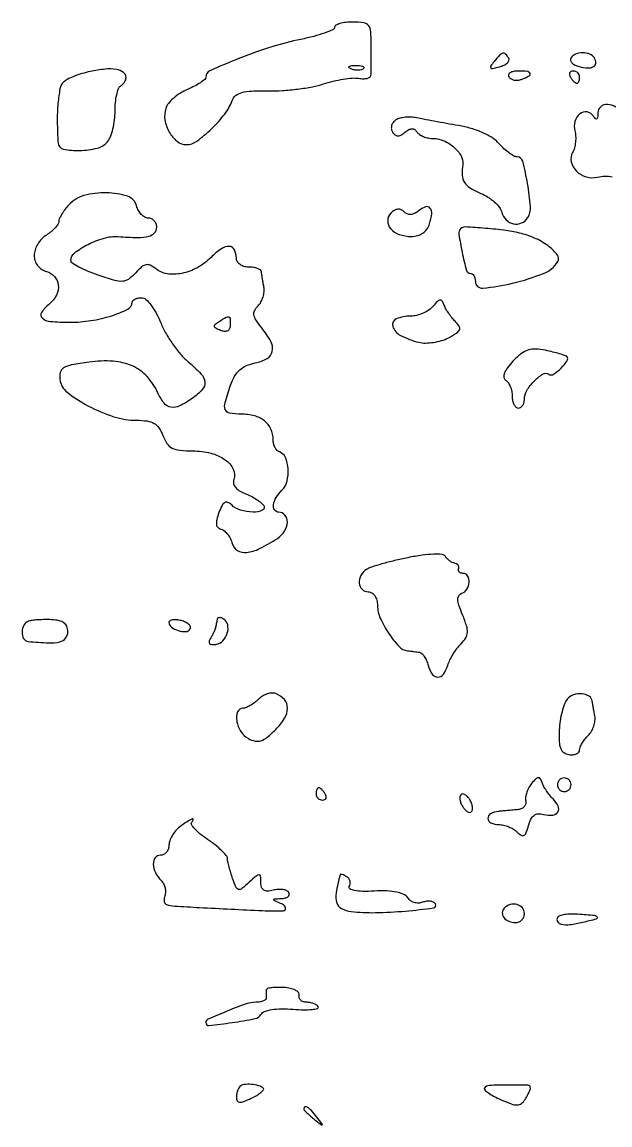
# Model space of a CAD drawing. Extents: x 0 to 5034, y 0 to 2560.
# Drawn here: x 2461 to 2557, y 2380 to 2560 of the extents above; entities that cross this region are included whole.
import ezdxf

# ---------------------------------------------------------------- set-up
doc = ezdxf.new("R2010")
doc.units = 0

msp = doc.modelspace()

# ---------------------------------------------------------------- linework, layer by layer
for points in [[(2512, 2559.138052, -0.29684), (2511.745816, 2558.747628, -0.018143), (2510.391671, 2558.206303, -0.02227), (2508.623303, 2557.660291, -0.01419), (2506.524836, 2557.176535, 0.026771), (2501.759902, 2555.951105, 0.018377), (2496.501062, 2554.079008, 0.009861), (2491.684358, 2552.051204, 0.2964), (2491, 2550.998176, -0.220301), (2490.831373, 2550.63403, -0.028486), (2490.128518, 2550.1036, -0.028903), (2489.169654, 2549.539535, -0.020317), (2488.033254, 2549.013774, 0.04154), (2486.854593, 2548.406532, 0.03894), (2485.765073, 2547.601075, 0.041381), (2484.913387, 2546.729118, 0.096193), (2484.477855, 2545.930227, 0.117781), (2484.338522, 2544.021018, 0.089025), (2485.040352, 2542.031999, 0.095954), (2486.325393, 2540.531242, 0.169433), (2487.848093, 2540, 0.158729), (2489.539268, 2540.550753, 0.034431), (2491.922259, 2542.551811, 0.036538), (2494.106216, 2544.990153, 0.080282), (2495.296849, 2547.184399, -0.141252), (2495.873453, 2547.996212, -0.102931), (2496.86703, 2548.497704, -0.056372), (2498.49549, 2548.743261, -0.014034), (2501.193442, 2548.767472, 0.020683), (2503.497374, 2548.818784, 0.015321), (2506.034119, 2549.058624, 0.015543), (2508.419074, 2549.433701, 0.033353), (2510.22058, 2549.900916, -0.020868), (2511.790604, 2550.350188, -0.019404), (2513.431031, 2550.679605, -0.01981), (2514.911503, 2550.857756, -0.059821), (2515.925132, 2550.817842, 0.035534), (2516.688486, 2550.750634, 0.056709), (2517.339663, 2550.813679, 0.077951), (2517.791036, 2550.986365, 0.252491), (2517.954552, 2551.25, 0.011713), (2517.972441, 2551.732001, 0.001026), (2517.98665, 2552.954688, 0.001346), (2517.99668, 2554.413337, 0.001046), (2518, 2556, 0.015744), (2517.923201, 2558.438365, 0.14616), (2517.5625, 2559.416667, 0.200505), (2516.775737, 2559.879267, 0.033956), (2515, 2560, 0.02718), (2513.850485, 2559.937467, 0.042798), (2512.88125, 2559.746803, 0.052681), (2512.199359, 2559.47045, 0.276889)], [(2538.065294, 2553.578674, 0.019963), (2537.483502, 2552.8178, 0.361312), (2537.506425, 2552.533834, 0.255353), (2537.829763, 2552.434951, 0.013137), (2538.931602, 2552.692364, 0.045875), (2539.675547, 2552.961789, 0.080158), (2540.215614, 2553.330573, 0.122195), (2540.473271, 2553.733869, 0.223332), (2540.429736, 2554.11369, 0.050084), (2539.915917, 2554.784477, 0.26591), (2539.490578, 2554.914775, 0.150095), (2538.990372, 2554.628048, 0.014904)], [(2550.570264, 2554.11369, 0.210953), (2550.517936, 2553.736258, 0.126776), (2550.750589, 2553.339411, 0.084555), (2551.253741, 2552.980486, 0.048825), (2551.953343, 2552.722452, 0.049836), (2553.352437, 2552.502135, 0.145802), (2554.292756, 2552.725246, 0.262658), (2554.639755, 2553.311337, 0.1446), (2554.413797, 2554.13948, 0.164245), (2553.664326, 2554.760113, 0.093462), (2552.494199, 2554.972644, 0.09309), (2551.322835, 2554.744505, 0.16118)], [(2516.729167, 2552.395833, -0.126455), (2516.402231, 2552.202593, -0.060344), (2515.916927, 2552.123424, -0.05415), (2515.359369, 2552.160852, -0.051402), (2514.8125, 2552.316886, -0.054073), (2514.395823, 2552.538436, -0.470617), (2514.37858, 2552.720685, -0.168741), (2514.670344, 2552.862007, -0.018894), (2515.416667, 2552.921053, -0.028489), (2516.112848, 2552.910055, -0.077125), (2516.592839, 2552.799335, -0.208169), (2516.77538, 2552.614691, -0.296942)], [(2472.157351, 2551.937222, 0.020733), (2470.802158, 2551.584915, 0.021344), (2469.494108, 2551.124445, 0.021667), (2468.39907, 2550.629523, 0.079563), (2467.784925, 2550.184925, 0.150208), (2467.213067, 2549.105566, 0.025324), (2466.886993, 2546.764397, 0.024326), (2466.769307, 2543.756663, 0.01541), (2466.910887, 2540.25, 0.335646), (2467.77924, 2539.2576, 0.058049), (2470.428895, 2539.022931, 0.054646), (2473.303572, 2539.418701, 0.159347), (2474.977555, 2540.472956, 0.083098), (2475.447966, 2541.281536, 0.030369), (2475.840907, 2542.550119, 0.029103), (2476.109929, 2544.016297, 0.030829), (2476.2, 2545.475742, -0.023664), (2476.26593, 2546.868012, -0.03055), (2476.464375, 2548.132078, -0.031445), (2476.751012, 2549.130134, -0.170289), (2477.1, 2549.561803, 0.059963), (2477.444262, 2549.836432, 0.050826), (2477.735625, 2550.199627, 0.053156), (2477.934087, 2550.591961, 0.090774), (2478, 2550.952028, 0.245574), (2477.570828, 2551.773145, 0.110575), (2476.411988, 2552.245846, 0.065769), (2474.566075, 2552.311774, 0.029316)], [(2540.473008, 2551.043674, 0.126981), (2540.809536, 2550.720854, 0.081026), (2541.321649, 2550.533742, 0.072258), (2541.926665, 2550.506898, 0.066719), (2542.532025, 2550.650663, 0.027681), (2543.769457, 2551.205874, 0.395517), (2543.917133, 2551.622791, 0.275668), (2543.476999, 2551.936989, 0.020503), (2541.940983, 2552, 0.045552), (2541.193244, 2551.931736, 0.099152), (2540.660421, 2551.719079, 0.177225), (2540.42542, 2551.405148, 0.214542)], [(2550.5, 2551, 0.029505), (2550.768994, 2550.617226, 0.035638), (2551.066025, 2550.29375, 0.038439), (2551.34829, 2550.065539, 0.151918), (2551.559017, 2550, 0.210953), (2551.727648, 2550.07446, 0.081139), (2551.870461, 2550.29375, 0.061769), (2551.967655, 2550.617151, 0.042167), (2552, 2551, 0.105053), (2551.918938, 2551.381556, 0.099167), (2551.688914, 2551.70625, 0.09642), (2551.345238, 2551.923877, 0.093332), (2550.940983, 2552, 0.108972), (2550.586039, 2551.921712, 0.182303), (2550.3746, 2551.70625, 0.161196), (2550.343488, 2551.3821, 0.082592)], [(2522.036655, 2544.022654, 0.088531), (2521.597465, 2543.629476, 0.09484), (2521.334215, 2543.117471, 0.099977), (2521.286499, 2542.567204, 0.110643), (2521.460912, 2542.063245, 0.078002), (2521.870828, 2541.585627, 0.170328), (2522.315027, 2541.414143, 0.137363), (2522.837809, 2541.543192, 0.044453), (2523.5, 2542, -0.04532), (2524.135473, 2542.436756, -0.122336), (2524.659782, 2542.580795, -0.162543), (2525.0976, 2542.446501, -0.09966), (2525.469989, 2542.048558, 0.110489), (2525.862799, 2541.646417, 0.050447), (2526.518817, 2541.308014, 0.046542), (2527.312586, 2541.077684, 0.047385), (2528.130446, 2541, -0.104868), (2529.848162, 2540.635727, -0.076177), (2531.498181, 2539.578103, -0.081636), (2532.653795, 2538.165945, -0.164914), (2532.930507, 2536.772439, 0.045672), (2532.860172, 2534.996399, 0.12803), (2533.232709, 2533.818728, 0.1185), (2534.153958, 2532.918521, 0.036328), (2535.904781, 2532.039441, -0.045159), (2537.053244, 2531.437216, -0.042161), (2538.103627, 2530.626234, -0.044963), (2538.911644, 2529.73984, -0.098702), (2539.311161, 2528.918121, 0.135826), (2540.015341, 2527.704561, 0.145384), (2541.226047, 2527.064571, 0.152947), (2542.542885, 2527.2047, 0.153096), (2543.54388, 2528.070999, 0.15911), (2543.982218, 2529.877856, 0.023929), (2543.509511, 2533.626926, 0.019857), (2542.71626, 2537.29494, 0.341996), (2541.806023, 2538, -0.127372), (2541.271999, 2538.138283, -0.031308), (2540.501888, 2538.631199, -0.03003), (2539.663111, 2539.326285, -0.026084), (2538.870979, 2540.148762, 0.072373), (2537.792789, 2541.078976, 0.036878), (2536.213649, 2541.928661, 0.0336), (2534.314779, 2542.627707, 0.029429), (2532.253684, 2543.103188, -0.001862), (2530.280782, 2543.445123, -0.001789), (2528.283858, 2543.806262, -0.001769), (2526.525363, 2544.137223, -0.006479), (2525.41477, 2544.365276, 0.043312), (2524.521462, 2544.481081, 0.035872), (2523.562292, 2544.452906, 0.037262), (2522.681453, 2544.296651, 0.076026)], [(2468.654988, 2530.171259, 0.02307), (2468.021505, 2529.402826, 0.025772), (2467.486153, 2528.606314, 0.026314), (2467.105262, 2527.888108, 0.109182), (2467, 2527.411806, -0.146936), (2466.867294, 2526.969976, -0.039735), (2466.4125, 2526.387591, -0.036644), (2465.765496, 2525.778631, -0.030913), (2465, 2525.232073, 0.06631), (2464.234913, 2524.599753, 0.051894), (2463.5875, 2523.73744, 0.053136), (2463.147271, 2522.787932, 0.082176), (2463, 2521.897907, 0.080222), (2463.141865, 2521.019391, 0.08369), (2463.552498, 2520.244299, 0.083993), (2464.192997, 2519.648783, 0.081593), (2465, 2519.289749, -0.148811), (2466.327479, 2518.473614, -0.158782), (2466.933087, 2517.077087, -0.138525), (2466.633123, 2515.438473, -0.105822), (2465.5, 2514, 0.066241), (2464.217199, 2512.611311, 0.378279), (2464.318407, 2511.693203, 0.165895), (2465.624209, 2511.12733, 0.020035), (2468.800635, 2511, 0.038463), (2472.269726, 2511.267258, 0.03875), (2475.648071, 2512.062682, 0.038544), (2478.296349, 2513.138128, 0.2815), (2478.992198, 2514.25, -0.190808), (2479.109111, 2514.53647, -0.086914), (2479.440712, 2514.779687, -0.067273), (2479.930361, 2514.944729, -0.047726), (2480.508097, 2515, -0.185356), (2481.195603, 2514.736066, -0.044345), (2482.04377, 2513.823906, -0.039661), (2482.894229, 2512.52908, -0.030324), (2483.618167, 2510.996276, 0.034134), (2484.442103, 2509.285583, 0.023076), (2485.598477, 2507.454329, 0.023295), (2486.886908, 2505.780289, 0.042212), (2488.11007, 2504.560836, -0.027788), (2490.21193, 2502.58276, -0.163807), (2490.841217, 2501.230086, -0.21826), (2490.434854, 2500.000027, -0.052782), (2488.777494, 2498.556704, -0.037641), (2486.730844, 2497.341633, -0.155996), (2485.327429, 2497.128062, -0.188852), (2484.221048, 2497.778964, -0.059615), (2483.206052, 2499.44711, 0.079527), (2481.425066, 2502.128779, 0.10122), (2479.020258, 2503.860431, 0.089652), (2475.893351, 2504.637236, 0.05038), (2471.970466, 2504.495938, 0.011654), (2469.089958, 2504.031127, 0.0888), (2467.810071, 2503.548747, 0.196838), (2467.260617, 2502.817704, 0.09968), (2467.19376, 2501.648427, 0.193429), (2468.393568, 2499.570914, 0.044411), (2471.857531, 2497.320368, 0.045146), (2476.017939, 2495.575232, 0.076886), (2479.736641, 2495, -0.034854), (2481.442598, 2494.880936, -0.098061), (2482.567214, 2494.489613, -0.113626), (2483.361479, 2493.739773, -0.056198), (2484, 2492.5, 0.058747), (2484.674412, 2491.206722, 0.125984), (2485.51287, 2490.468202, 0.094263), (2486.769839, 2490.101998, 0.023885), (2488.903821, 2490, -0.062867), (2491.814546, 2489.632571, -0.089886), (2494.174414, 2488.549062, -0.125624), (2495.497181, 2487.013656, -0.209906), (2495.576611, 2485.339048, 0.146984), (2495.528963, 2484.70093, 0.114705), (2495.830154, 2484.070607, 0.085649), (2496.476722, 2483.49692, 0.047922), (2497.421961, 2483.02967, -0.026629), (2498.382618, 2482.604617, -0.026186), (2499.298238, 2482.077724, -0.027131), (2500.049152, 2481.531621, -0.083743), (2500.461878, 2481.061683, -0.457057), (2500.224405, 2480.30431, -0.107955), (2498.739912, 2480.011931, -0.064812), (2496.661917, 2480.326102, -0.127154), (2495.230484, 2481.169516, 0.087264), (2494.618985, 2481.598098, 0.249763), (2494.117016, 2481.571828, 0.142272), (2493.657565, 2481.075017, 0.026239), (2493.15365, 2479.919516, 0.027745), (2492.792526, 2478.765582, 0.095728), (2492.748124, 2477.986708, 0.16585), (2492.997481, 2477.486731, 0.137246), (2493.520541, 2477.19644, -0.115472), (2494.047406, 2476.932906, -0.054935), (2494.576859, 2476.383946, -0.050255), (2495.029008, 2475.658129, -0.050273), (2495.327202, 2474.85678, 0.194033), (2496.168618, 2473.724501, 0.167817), (2497.623322, 2473.405494, 0.087157), (2499.791606, 2474.053801, 0.028645), (2502.689655, 2475.719602, 0.107207), (2503.847794, 2476.894444, 0.130017), (2504.312403, 2478.364791, 0.187986), (2503.925166, 2479.517231, 0.222307), (2502.893011, 2480, -0.252697), (2502.231649, 2480.357049, -0.18515), (2502.050674, 2481.187454, -0.100639), (2502.488973, 2482.380116, -0.05822), (2503.44032, 2483.583177, 0.137449), (2504.258005, 2485.037444, 0.077107), (2504.431656, 2487.072667, 0.082771), (2503.990882, 2488.922164, 0.215738), (2503.009908, 2489.830031, -0.131711), (2502.623388, 2490.085296, -0.067129), (2502.29666, 2490.572051, -0.05947), (2502.075103, 2491.201782, -0.054931), (2502, 2491.883333, 0.108503), (2501.629972, 2493.568414, 0.117749), (2500.592992, 2494.886118, 0.10223), (2498.93825, 2495.718128, 0.065628), (2496.8, 2496, -0.040534), (2494.895903, 2496.154614, -0.270429), (2494.191172, 2496.736573, -0.159689), (2494.150247, 2497.885607, -0.013583), (2495.058316, 2500.73744, -0.046551), (2495.716691, 2502.178831, -0.078447), (2496.548723, 2503.211798, -0.081297), (2497.635642, 2503.914497, -0.053622), (2499.058316, 2504.361663, 0.07842), (2501.028929, 2505.089751, 0.222467), (2501.86213, 2506.250565, 0.172082), (2501.60623, 2507.876828, 0.045972), (2500.12872, 2510.089365, -0.023986), (2499.204821, 2511.349371, -0.106173), (2498.871509, 2512.200692, -0.160563), (2498.985527, 2512.921957, -0.077708), (2499.542419, 2513.685276, 0.070886), (2500.009249, 2514.307247, 0.050298), (2500.350887, 2515.111224, 0.050401), (2500.52447, 2515.964964, 0.072288), (2500.49021, 2516.735128, -0.003242), (2500.355512, 2517.465821, -0.003193), (2500.229596, 2518.201881, -0.003138), (2500.12744, 2518.848186, -0.012207), (2500.076511, 2519.25, 0.220218), (2499.905789, 2519.537947, 0.063962), (2499.434975, 2519.779687, 0.051182), (2498.771432, 2519.945115, 0.035529), (2498, 2520, -0.070352), (2497.235643, 2520.108083, -0.086062), (2496.5875, 2520.423289, -0.100183), (2496.154167, 2520.891481, -0.137622), (2496, 2521.440983, 0.111479), (2495.685384, 2522.834548, 0.279824), (2494.848685, 2523.383949, 0.162842), (2493.541279, 2522.997331, 0.043785), (2491.860038, 2521.587311, -0.069896), (2489.628801, 2519.905737, -0.076977), (2487.091283, 2518.971936, -0.087506), (2484.677081, 2518.913018, -0.136477), (2482.790817, 2519.758643, 0.061926), (2481.952792, 2520.294646, 0.164556), (2481.256441, 2520.378009, 0.126985), (2480.535127, 2520.020941, 0.030748), (2479.575317, 2519.083224, -0.048633), (2478.431159, 2518.042604, -0.144882), (2477.447474, 2517.680081, -0.087461), (2476.135969, 2517.823801, -0.011193), (2473.423525, 2518.680758, -0.016742), (2471.728624, 2519.322359, -0.025014), (2470.299411, 2520.004616, -0.022435), (2469.227348, 2520.647614, -0.251532), (2469, 2521.070949, -0.232171), (2469.619596, 2522.333375, -0.047268), (2471.78643, 2523.703408, -0.047852), (2474.409238, 2524.731926, -0.086376), (2476.697846, 2524.974875, 0.012545), (2479.923515, 2524.841008, 0.063541), (2481.709302, 2525.039188, 0.147243), (2482.64038, 2525.584499, 0.189363), (2483, 2526.5, 0.091072), (2482.894823, 2527.072647, 0.095711), (2482.593635, 2527.559375, 0.099577), (2482.144422, 2527.885068, 0.10762), (2481.616631, 2528, -0.129214), (2481.048695, 2528.149263, -0.073972), (2480.485993, 2528.5875, -0.065681), (2480.013407, 2529.235306, -0.060903), (2479.710251, 2530, 0.256428), (2478.229615, 2531.564649, 0.073997), (2474.828019, 2532.124824, 0.068838), (2471.113379, 2531.669494, 0.144954)], [(2521.223794, 2528.823794, 0.191846), (2520.690725, 2527.584831, 0.188148), (2521.149885, 2526.306037, 0.129829), (2522.579033, 2525.336857, 0.084626), (2524.555057, 2525, 0.068246), (2525.569904, 2525.139166, 0.084581), (2526.430846, 2525.545872, 0.086913), (2527.091524, 2526.204012, 0.076801), (2527.523918, 2527.075361, 0.048255), (2527.875409, 2528.717229, 0.210963), (2527.587508, 2529.643445, 0.314651), (2526.835929, 2529.83049, 0.081921), (2525.700372, 2529.166294, -0.057589), (2525.0584, 2528.747825, -0.100685), (2524.447616, 2528.584081, -0.116445), (2523.883442, 2528.681279, -0.09603), (2523.376206, 2529.023794, 0.093164), (2522.880467, 2529.362661, 0.127298), (2522.348781, 2529.448781, 0.112084), (2521.791919, 2529.26678, 0.061646)], [(2532.612771, 2526.280566, 0.237017), (2532.314742, 2525.373264, 0.013669), (2532.841082, 2522.403408, 0.012288), (2533.523225, 2519.454424, 0.342219), (2534.109406, 2519, -0.147246), (2534.449035, 2518.897765, -0.099036), (2534.738388, 2518.61025, -0.082752), (2534.933454, 2518.180423, -0.065318), (2535, 2517.673193, 0.442485), (2536.22253, 2516.562233, 0.034938), (2541.079477, 2517.372979, 0.03494), (2546.121675, 2518.960934, 0.161962), (2548.43394, 2520.893113, 0.307107), (2548.388912, 2521.955618, 0.068588), (2547.05, 2523.322001, 0.054819), (2544.935148, 2524.615902, 0.048386), (2542.5, 2525.485086, 0.028374), (2539.974114, 2525.969314, 0.013099), (2536.646093, 2526.325024, 0.006062), (2533.32106, 2526.552006, 0.214191)], [(2528.091004, 2513.609653, -0.071342), (2527.409956, 2512.993233, -0.044602), (2526.466459, 2512.472836, -0.043913), (2525.422325, 2512.118541, -0.059911), (2524.436572, 2512, 0.097541), (2522.084381, 2511.536724, 0.390575), (2521.516816, 2510.322178, 0.203118), (2522.801675, 2508.822314, 0.055378), (2525.793978, 2507.726551, 0.063028), (2526.853915, 2507.604659, 0.035251), (2528.149531, 2507.710964, 0.034571), (2529.464791, 2508.00709, 0.047037), (2530.59155, 2508.463119, 0.020573), (2531.92929, 2509.228558, 0.155199), (2532.393837, 2509.777858, 0.24455), (2532.34431, 2510.35483, 0.055076), (2531.708286, 2511.148857, -0.027413), (2531.144504, 2511.778097, -0.020995), (2530.597434, 2512.522477, -0.021409), (2530.143414, 2513.264678, -0.046141), (2529.874163, 2513.87751, 0.067002), (2529.585505, 2514.466698, 0.290408), (2529.245541, 2514.616957, 0.16149), (2528.800314, 2514.39118, 0.022139)], [(2495, 2510.531385, -0.093544), (2494.891612, 2509.957113, -0.176772), (2494.583846, 2509.608341, -0.15226), (2494.084741, 2509.509427, -0.065056), (2493.416154, 2509.670548, -0.027745), (2492.631939, 2510.02253, -0.234956), (2492.410219, 2510.325417, -0.265879), (2492.531281, 2510.657711, -0.034191), (2493.166154, 2511.123851, -0.009729), (2494.35408, 2511.844864, -0.212762), (2494.749122, 2511.88721, -0.305384), (2494.960455, 2511.617998, -0.01819)], [(2541.13117, 2504.639624, 0.026806), (2540.220685, 2503.559951, 0.068889), (2539.723778, 2502.670412, 0.122501), (2539.637256, 2501.998592, 0.229275), (2539.924795, 2501.546479, -0.105533), (2540.336954, 2501.1517, -0.051362), (2540.684158, 2500.507003, -0.047716), (2540.920296, 2499.732733, -0.050207), (2541, 2498.940983, 0.049547), (2541.073784, 2498.198222, 0.069539), (2541.29375, 2497.570164, 0.089706), (2541.618213, 2497.147465, 0.186414), (2542, 2497, 0.141492), (2542.381339, 2497.110117, 0.099788), (2542.70625, 2497.419643, 0.084734), (2542.925111, 2497.882535, 0.068255), (2543, 2498.428571, -0.134697), (2543.387137, 2499.839568, -0.05867), (2544.577181, 2501.396031, -0.061713), (2545.973884, 2502.51985, -0.284271), (2546.967313, 2502.520202, 0.291182), (2547.766143, 2502.530684, 0.0498), (2549.004438, 2503.530685, 0.05268), (2549.978487, 2504.718885, 0.368244), (2549.892501, 2505.40735, 0.106104), (2549.600431, 2505.578266, 0.008042), (2548.721232, 2505.852122, 0.010793), (2547.650773, 2506.141807, 0.008001), (2546.456375, 2506.417312, 0.041769), (2544.814474, 2506.627309, 0.091734), (2543.565187, 2506.45223, 0.08785), (2542.427742, 2505.834612, 0.035994)], [(2524, 2472.569277, 0.00841), (2521.802576, 2472.082165, 0.010022), (2519.748437, 2471.546679, 0.008928), (2518.039716, 2471.031354, 0.062205), (2517.25, 2470.66437, 0.127196), (2516.320905, 2469.683901, 0.144388), (2516.040776, 2468.423353, 0.182125), (2516.503138, 2467.410975, 0.198049), (2517.5, 2467, -0.136164), (2518.099215, 2466.833735, -0.109094), (2518.587076, 2466.371294, -0.088213), (2518.907767, 2465.65094, -0.058314), (2519.022236, 2464.75, 0.103234), (2519.466575, 2462.721306, 0.041778), (2520.843092, 2460.230511, 0.04019), (2522.534502, 2458.089917, 0.177853), (2523.942877, 2457.375, -0.001564), (2524.411976, 2457.318043, -0.001043), (2524.94896, 2457.25, -0.00105), (2525.46947, 2457.181829, -0.002061), (2525.883369, 2457.125, -0.161415), (2526.259244, 2456.938474, -0.051406), (2526.660882, 2456.449219, -0.045174), (2527.024486, 2455.774627, -0.03709), (2527.289749, 2455, 0.082089), (2527.931363, 2453.561664, 0.251497), (2528.840428, 2453.071371, 0.242849), (2529.777832, 2453.553013, 0.078249), (2530.498121, 2454.99408, -0.038318), (2530.851813, 2455.869608, -0.022711), (2531.397831, 2456.855126, -0.022645), (2532.035758, 2457.794343, -0.035885), (2532.672216, 2458.529359, 0.057302), (2533.427915, 2459.48142, 0.127172), (2533.702733, 2460.359084, 0.090776), (2533.559511, 2461.449591, 0.020266), (2532.909115, 2463.219415, -0.016685), (2532.313302, 2464.805543, -0.07411), (2532.137459, 2465.78288, -0.155527), (2532.311735, 2466.392344, -0.167014), (2532.802408, 2466.767469, 0.178375), (2533.616726, 2467.418986, 0.121067), (2533.973538, 2468.564296, 0.149604), (2533.728364, 2469.584012, 0.265442), (2533, 2470, -0.077096), (2532.636664, 2470.056358, -0.119977), (2532.367188, 2470.220313, -0.144529), (2532.234221, 2470.464677, -0.134046), (2532.25, 2470.75, 0.117331), (2532.276394, 2471.048625, 0.116475), (2532.165655, 2471.328036, 0.107446), (2531.931874, 2471.544728, 0.08777), (2531.611803, 2471.66459, -0.071957), (2531.227147, 2471.795012, -0.040122), (2530.804797, 2472.054401, -0.039054), (2530.411351, 2472.391917, -0.050659), (2530.111803, 2472.76048, 0.22808), (2529.559826, 2473.092157, 0.030975), (2528.174003, 2473.134655, 0.028053), (2526.30881, 2472.971286, 0.014469)], [(2492.875, 2462.559017, 0.003419), (2492.817158, 2462.291773, 0.001585), (2492.745502, 2461.943899, 0.00157), (2492.672535, 2461.577992, 0.002187), (2492.609687, 2461.25, -0.045462), (2492.505713, 2460.882627, -0.016134), (2492.293378, 2460.378912, -0.015859), (2492.023301, 2459.837769, -0.018005), (2491.729924, 2459.337785, 0.084095), (2491.530731, 2458.865131, 0.261938), (2491.623249, 2458.544975, 0.186544), (2491.992419, 2458.385282, 0.04632), (2492.662108, 2458.420913, 0.16677), (2493.79363, 2459.00458, 0.118224), (2494.520128, 2460.248173, 0.127306), (2494.574995, 2461.615326, 0.203773), (2493.910933, 2462.555046, 0.049592), (2493.552893, 2462.729979, 0.088111), (2493.230868, 2462.788445, 0.134048), (2492.996545, 2462.725439, 0.208345)], [(2462.087565, 2462.195855, 0.189999), (2461.330036, 2461.561322, 0.118409), (2461.025745, 2460.427883, 0.133494), (2461.282558, 2459.373226, 0.246534), (2462, 2458.9, 0.013323), (2465.357478, 2458.654383, 0.070695), (2467.186922, 2458.828288, 0.16495), (2468.132324, 2459.424812, 0.171903), (2468.5, 2460.462639, 0.094372), (2468.337502, 2461.315912, 0.139692), (2467.87701, 2461.916705, 0.107386), (2467.065238, 2462.284389, 0.041923), (2465.837565, 2462.441827, 0.0137), (2464.738483, 2462.459799, 0.013614), (2463.637749, 2462.41765, 0.013581), (2462.678685, 2462.328528, 0.050526)], [(2485, 2462.013369, 0.234528), (2485.385032, 2461.237654, 0.086621), (2486.500246, 2460.661976, 0.087903), (2487.731569, 2460.503046, 0.247429), (2488.456728, 2460.929984, 0.228144), (2488.494865, 2461.291986, 0.120306), (2488.240331, 2461.677866, 0.078506), (2487.712859, 2462.032212, 0.044796), (2486.988753, 2462.29269, 0.036115), (2486.226527, 2462.434212, 0.062812), (2485.584196, 2462.425169, 0.095176), (2485.15358, 2462.278, 0.269156)], [(2499.600367, 2449.45751, -0.03304), (2498.963579, 2448.899744, -0.032625), (2498.256269, 2448.428144, -0.034429), (2497.583586, 2448.099872, -0.096592), (2497.071429, 2448, 0.31019), (2496.193462, 2447.39734, 0.136358), (2496.050616, 2445.923745, 0.09616), (2496.720824, 2444.175814, 0.131126), (2497.947473, 2443.028111, 0.07308), (2499.050855, 2442.630967, 0.1304), (2500.007367, 2442.688178, 0.092204), (2501.029904, 2443.250735, 0.024641), (2502.412187, 2444.503096, 0.059852), (2503.859144, 2446.345184, 0.135715), (2504.338743, 2448.035339, 0.181838), (2503.831863, 2449.410963, 0.123525), (2502.45162, 2450.380192, 0.108321), (2501.810799, 2450.47744, 0.062024), (2501.039146, 2450.329771, 0.057556), (2500.261492, 2449.975044, 0.060688)], [(2549.995326, 2449.494369, 0.083369), (2549.540518, 2448.711636, 0.026728), (2549.133357, 2447.425399, 0.025827), (2548.8259, 2445.920164, 0.026198), (2548.67712, 2444.398419, 0.022103), (2548.675498, 2442.54899, 0.08404), (2548.916545, 2441.423623, 0.14339), (2549.430416, 2440.766311, 0.119742), (2550.254907, 2440.433093, 0.05381), (2550.922735, 2440.407561, 0.081515), (2551.487379, 2440.540945, 0.11006), (2551.863093, 2440.805715, 0.186539), (2552, 2441.159912, -0.100074), (2552.095914, 2441.634332, -0.033505), (2552.415274, 2442.269391, -0.031781), (2552.872684, 2442.943069, -0.031356), (2553.413699, 2443.556556, 0.065189), (2553.929645, 2444.227968, 0.049655), (2554.313075, 2445.073412, 0.050619), (2554.515369, 2445.955648, 0.078417), (2554.49021, 2446.735128, -0.002273), (2554.355511, 2447.457965, -0.002385), (2554.229596, 2448.170453, -0.002284), (2554.126661, 2448.786424, -0.010645), (2554.076511, 2449.143011, 0.230332), (2553.557701, 2449.950292, 0.11575), (2552.378511, 2450.336298, 0.100132), (2551.006182, 2450.179562, 0.142134)], [(2544.178362, 2435.714913, 0.048113), (2543.721752, 2435.042553, 0.042635), (2543.380328, 2434.268048, 0.045015), (2543.195249, 2433.511789, 0.091392), (2543.214913, 2432.901966, -0.115004), (2543.207522, 2432.391949, -0.113716), (2542.975631, 2431.935385, -0.1061), (2542.550907, 2431.603725, -0.089135), (2542, 2431.449021, -0.00081), (2541.300196, 2431.382801, -0.000421), (2540.426563, 2431.302302, -0.000418), (2539.529226, 2431.221137, -0.000638), (2538.75, 2431.152314, 0.102697), (2537.487115, 2430.773396, 0.281569), (2537.03882, 2430.000678, 0.290085), (2537.525517, 2429.270466, 0.10494), (2538.8, 2429, -0.057679), (2539.579465, 2428.909782, -0.038924), (2540.433371, 2428.637879, -0.039084), (2541.229242, 2428.239386, -0.06084), (2541.832753, 2427.767247, 0.059566), (2542.481242, 2427.257262, 0.276484), (2542.938191, 2427.253641, 0.173112), (2543.308344, 2427.696324, 0.024454), (2543.670467, 2428.847865, -0.048875), (2544.053987, 2429.887372, -0.121133), (2544.56852, 2430.507991, -0.143717), (2545.250749, 2430.758581, -0.080753), (2546.136718, 2430.674499, 0.08126), (2547.613027, 2430.535888, 0.24323), (2548.453441, 2431.046239, 0.253063), (2548.503523, 2432.005838, 0.085664), (2547.669906, 2433.187237, -0.028085), (2547.120815, 2433.801738, -0.021131), (2546.586159, 2434.533752, -0.021522), (2546.140966, 2435.267203, -0.045219), (2545.874163, 2435.87751, 0.055538), (2545.588925, 2436.495032, 0.288289), (2545.26836, 2436.656165, 0.175287), (2544.854475, 2436.45998, 0.0221)], [(2548.552786, 2436.08541, 0.099038), (2548.401684, 2435.679226, 0.097945), (2548.417584, 2435.244476, 0.097945), (2548.597789, 2434.848514, 0.099038), (2548.91459, 2434.552786, 0.099038), (2549.320774, 2434.401684, 0.097945), (2549.755524, 2434.417584, 0.097945), (2550.151486, 2434.597789, 0.099038), (2550.447214, 2434.91459, 0.099038), (2550.598316, 2435.320774, 0.097945), (2550.582416, 2435.755524, 0.097945), (2550.402211, 2436.151486, 0.099038), (2550.08541, 2436.447214, 0.099038), (2549.679226, 2436.598316, 0.097945), (2549.244476, 2436.582416, 0.097945), (2548.848514, 2436.402211, 0.099038)], [(2509, 2434, 0.105053), (2509.081062, 2433.618444, 0.099167), (2509.311086, 2433.29375, 0.09642), (2509.654762, 2433.076123, 0.093332), (2510.059017, 2433, 0.108972), (2510.413961, 2433.078288, 0.182303), (2510.6254, 2433.29375, 0.161196), (2510.656512, 2433.6179, 0.082592), (2510.5, 2434, 0.029505), (2510.231006, 2434.382774, 0.035638), (2509.933975, 2434.70625, 0.038439), (2509.65171, 2434.934461, 0.151918), (2509.440983, 2435, 0.210953), (2509.272352, 2434.92554, 0.081139), (2509.129539, 2434.70625, 0.061769), (2509.032345, 2434.382849, 0.042167)], [(2532.638374, 2432.5, 0.046632), (2532.922397, 2431.926166, 0.052856), (2533.297997, 2431.440625, 0.060245), (2533.703798, 2431.108138, 0.142471), (2534.075604, 2431, 0.209945), (2534.355341, 2431.122874, 0.13955), (2534.515044, 2431.440625, 0.08982), (2534.519532, 2431.92532, 0.049166), (2534.361626, 2432.5, 0.046632), (2534.077603, 2433.073834, 0.052856), (2533.702003, 2433.559375, 0.060245), (2533.296202, 2433.891862, 0.142471), (2532.924396, 2434, 0.209945), (2532.644659, 2433.877126, 0.13955), (2532.484956, 2433.559375, 0.08982), (2532.480468, 2433.07468, 0.049166)], [(2486.75, 2428.607954, 0.052702), (2486.08045, 2427.978411, 0.044568), (2485.514062, 2427.188065, 0.04663), (2485.12675, 2426.364363, 0.086802), (2485, 2425.639757, -0.084759), (2484.893081, 2425.013569, -0.093397), (2484.585367, 2424.481679, -0.100439), (2484.1269, 2424.125967, -0.115421), (2483.588484, 2424, 0.237681), (2482.751009, 2423.578059, 0.169625), (2482.433964, 2422.557979, 0.108868), (2482.791806, 2421.165824, 0.079397), (2483.731978, 2419.868022, -0.077359), (2484.117629, 2419.340188, -0.061732), (2484.361791, 2418.678031, -0.062701), (2484.434328, 2417.987921, -0.08669), (2484.314866, 2417.378145, 0.122134), (2484.201843, 2416.466471, 0.289278), (2484.615603, 2415.957838, 0.064821), (2485.883201, 2415.707145, 0.003444), (2490, 2415.464379, 0.001307), (2500.241264, 2414.958054, 0.021613), (2503.659525, 2414.945868, 0.464571), (2504.002694, 2415.386822, 0.24378), (2503.5, 2416, -0.004561), (2502.284157, 2416.535655, -0.240506), (2502.129501, 2416.729011, -0.453283), (2502.236922, 2416.870739, -0.008061), (2503.309017, 2416.929715, 0.050739), (2503.962239, 2417.021917, 0.105867), (2504.422131, 2417.245526, 0.175084), (2504.617836, 2417.557243, 0.194278), (2504.558021, 2417.90612, 0.15438), (2504.198685, 2418.21553, 0.064046), (2503.575304, 2418.392509, 0.054994), (2502.805232, 2418.422423, 0.046215), (2501.999004, 2418.289489, -0.048551), (2501.062537, 2418.13956, -0.15629), (2500.45832, 2418.292777, -0.183628), (2500.114, 2418.746487, -0.071613), (2500, 2419.538356, 0.02184), (2499.954061, 2420.589547, 0.382299), (2499.724399, 2420.804851, 0.184512), (2499.31578, 2420.659347, 0.007139), (2498.090566, 2419.581961, -0.015948), (2496.879122, 2418.55395, -0.225883), (2496.339872, 2418.429128, -0.242691), (2495.926355, 2418.772521, -0.018316), (2495.389722, 2420.176973, -0.009592), (2495.083158, 2421.13677, -0.009836), (2494.81635, 2422.09966, -0.009632), (2494.617581, 2422.943353, -0.040262), (2494.549157, 2423.460167, 0.167347), (2494.3495, 2423.956047, 0.023072), (2493.571511, 2424.773724, 0.024368), (2492.522885, 2425.684949, 0.018423), (2491.290031, 2426.583531, -0.02124), (2490.10431, 2427.458026, -0.036484), (2489.207065, 2428.295364, -0.044251), (2488.665796, 2428.994887, -0.35247), (2488.706698, 2429.373365, 0.118693), (2488.959754, 2429.78693, 0.632713), (2488.820077, 2429.918463, 0.053765), (2487.966764, 2429.473892, 0.015395)], [(2512.917769, 2420.809017, 0.021955), (2512.270885, 2417.863355, 0.116849), (2512.369648, 2416.229427, 0.204153), (2513.150525, 2415.294371, 0.0897), (2514.725008, 2414.818834, 0.032946), (2518.699126, 2414.625834, 0.017913), (2523.582398, 2414.885691, 0.010053), (2528.158764, 2415.386921, 0.544737), (2528.471973, 2416.045349, 0.146266), (2528.149723, 2416.331856, 0.077887), (2527.632542, 2416.481031, 0.066542), (2527.006915, 2416.476321, 0.056558), (2526.36705, 2416.310609, -0.087029), (2525.705417, 2416.181451, -0.079339), (2525.016401, 2416.277973, -0.081301), (2524.406321, 2416.580065, -0.099123), (2523.972231, 2417.044931, 0.150807), (2523.327867, 2417.607652, 0.055463), (2522.164106, 2417.97748, 0.041627), (2520.549251, 2418.161847, 0.02055), (2518.48277, 2418.139893, -0.015633), (2516.584095, 2418.10105, -0.042445), (2515.245474, 2418.229477, -0.087309), (2514.521223, 2418.497681, -0.421478), (2514.425926, 2418.880146, 0.10264), (2514.57972, 2419.302765, 0.098722), (2514.555865, 2419.75795, 0.097056), (2514.357992, 2420.175359, 0.095549), (2514.016312, 2420.489919, 0.024303), (2513.62066, 2420.708629, 0.043449), (2513.274386, 2420.842751, 0.060594), (2513.019875, 2420.884256, 0.351301)], [(2539.693853, 2415.36052, 0.194761), (2539.381568, 2414.62332, 0.172865), (2539.649978, 2413.830294, 0.128462), (2540.462204, 2413.217225, 0.098073), (2541.559017, 2413, 0.103216), (2542.108867, 2413.114729, 0.098834), (2542.576711, 2413.440625, 0.096907), (2542.890211, 2413.927451, 0.095012), (2543, 2414.5, 0.179946), (2542.664381, 2415.40236, 0.15216), (2541.79511, 2415.94328, 0.132661), (2540.672804, 2415.933008, 0.128822)], [(2548.410583, 2413.85532, 0.269779), (2548.392304, 2413.167318, 0.223168), (2548.993396, 2412.727941, 0.080166), (2550.413584, 2412.68237, 0.025596), (2552.5, 2413.060077, 0.005856), (2554.764869, 2413.619095, 0.507647), (2554.876277, 2413.899977, 0.234735), (2554.475839, 2414.14427, 0.003546), (2551.676895, 2414.367463, 0.024576), (2550.563465, 2414.393454, 0.032443), (2549.552885, 2414.301576, 0.033964), (2548.756475, 2414.120611, 0.183491)], [(2500.881579, 2402.033022, 0.037527), (2500.844375, 2401.775721, 0.017147), (2500.83273, 2401.436263, 0.016869), (2500.844883, 2401.07617, 0.022287), (2500.881579, 2400.75, -0.243776), (2500.78619, 2400.463712, -0.090608), (2500.422845, 2400.220313, -0.063481), (2499.852326, 2400.05458, -0.039), (2499.153638, 2400, 0.084594), (2497.570106, 2399.730154, 0.012358), (2494.5093, 2398.570055, 0.006614), (2491.369684, 2397.241793, 0.29701), (2490.99956, 2396.676758, 0.446617), (2491.525865, 2396.202705, 0.010095), (2495.288789, 2396.683376, 0.01192), (2499.019808, 2397.327972, 0.208522), (2500.007921, 2398.012816, -0.167501), (2500.601718, 2398.498226, -0.048544), (2501.762812, 2398.802595, -0.038591), (2503.341209, 2398.932658, -0.021134), (2505.281832, 2398.860454, 0.014754), (2506.986822, 2398.775227, 0.02901), (2508.343043, 2398.826196, 0.038823), (2509.237781, 2398.982709, 0.505964), (2509.345534, 2399.25, 0.110572), (2509.064452, 2399.537641, 0.050427), (2508.59485, 2399.779687, 0.046519), (2508.026575, 2399.944436, 0.047336), (2507.440983, 2400, -0.079346), (2506.909397, 2400.084893, -0.110502), (2506.496726, 2400.330487, -0.128491), (2506.268009, 2400.696701, -0.13108), (2506.25, 2401.125061, 0.241138), (2506.135137, 2401.566452, 0.092465), (2505.61875, 2401.966036, 0.06462), (2504.785243, 2402.265668, 0.039686), (2503.75, 2402.408082, 0.018374), (2502.687573, 2402.430007, 0.028484), (2501.773026, 2402.363067, 0.0276), (2501.076907, 2402.232649, 0.285333)], [(2496.568177, 2386.234843, 0.08306), (2496.350046, 2385.929079, 0.037353), (2496.166902, 2385.469539, 0.035648), (2496.041911, 2384.943565, 0.040533), (2496, 2384.427418, 0.134827), (2496.143469, 2383.905044, 0.2543), (2496.508568, 2383.687839, 0.102993), (2497.194889, 2383.803269, 0.017263), (2498.42715, 2384.333601, 0.021414), (2499.325506, 2384.805595, 0.038957), (2500.007347, 2385.27654, 0.052678), (2500.411778, 2385.682747, 0.383081), (2500.398206, 2385.935128, 0.128265), (2499.645799, 2386.376239, 0.049297), (2498.44361, 2386.590792, 0.049004), (2497.2534, 2386.567181, 0.168476)], [(2536.47663, 2385.962187, 0.362252), (2536.517235, 2385.677191, 0.031567), (2537.134049, 2385.187446, 0.030047), (2538.040819, 2384.634145, 0.017772), (2539.181406, 2384.079996, 0.016508), (2540.860767, 2383.40201, 0.090334), (2541.821356, 2383.23661, 0.161465), (2542.497501, 2383.468079, 0.089291), (2543.093971, 2384.117808, 0.014193), (2543.430233, 2384.683651, 0.016452), (2543.716723, 2385.240856, 0.015618), (2543.927391, 2385.724538, 0.087453), (2543.984687, 2386, 0.41346), (2543.567594, 2386.444593, 0.009557), (2540.39569, 2386.489249, 0.010668), (2537.229374, 2386.405728, 0.247239)], [(2507, 2382.622445, 0.184603), (2507.08115, 2382.410139, 0.013803), (2507.514062, 2381.952641, 0.017649), (2508.079598, 2381.425681, 0.012436), (2508.75, 2380.872445, 0.001576), (2509.879507, 2379.99236, 0.377591), (2510, 2380, 0.377591), (2510.00764, 2380.120493, 0.001576), (2509.127555, 2381.25, 0.017685), (2508.23668, 2382.306759, 0.065617), (2507.573889, 2382.869516, 0.241985), (2507.193395, 2382.90695, 0.307699)]]:
    msp.add_lwpolyline(points, format="xyb", close=True)
msp.add_lwpolyline([(2557.940197, 2546.086484, 0.134768), (2556.544618, 2546.55625, 0.196729), (2555.451539, 2546.179739, 0.213499), (2554.984687, 2545.161516, -0.022872), (2554.944786, 2544.436143, -0.237083), (2554.789063, 2544.191182, -0.362693), (2554.55959, 2544.227487, -0.037956), (2554.208294, 2544.697214, 0.220016), (2553.216295, 2545.335017, 0.209625), (2552.059523, 2545.008641, 0.15087), (2551.247139, 2543.776903, 0.135661), (2551.225839, 2542.244391, -0.052219), (2551.357881, 2541.379135, -0.037435), (2551.33072, 2540.400377, -0.037999), (2551.161262, 2539.46135, -0.064013), (2550.863008, 2538.719692, 0.186845), (2550.644147, 2537.175297, 0.141558), (2551.486977, 2535.668167, 0.125132), (2553.107549, 2534.71717, 0.135186), (2554.935809, 2534.693465, -0.119353), (2557.329615, 2534.737029, -0.063152)], format="xyb")

doc.saveas('drawing.dxf')
